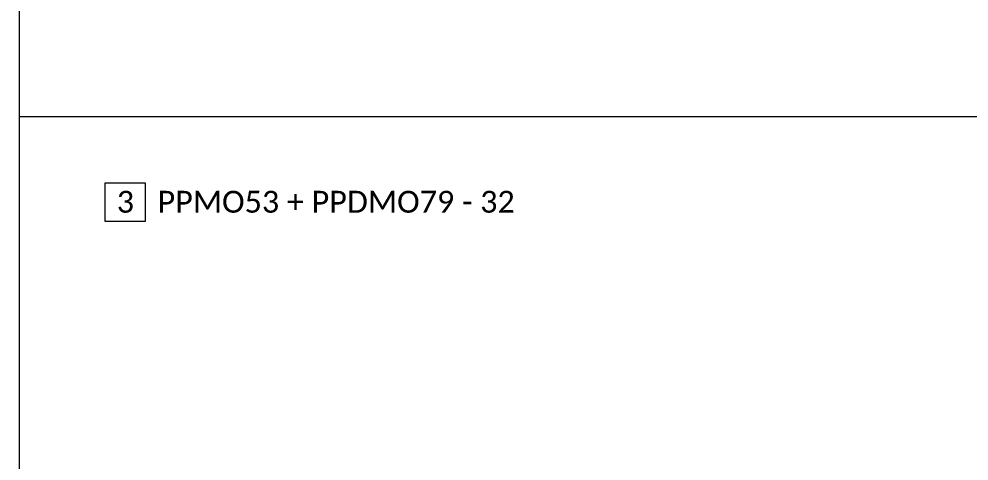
# Model space of a CAD drawing. Header units: millimetres. Extents: x 0 to 7790, y 0 to 17467.
# Drawn here: x 6245 to 6896, y 1542 to 1845 of the extents above; entities that cross this region are included whole.
import ezdxf

# ---------------------------------------------------------------- set-up
doc = ezdxf.new("R2010")
doc.units = ezdxf.units.MM
doc.layers.add('_MB_ramka_0.15', color=124, linetype='Continuous', lineweight=15)
doc.layers.add('_MB_tekst_0.25', color=40, linetype='Continuous', lineweight=25)
doc.styles.add('_MB_Calibri_Light_2.5', font='calibril.ttf', dxfattribs={"height": 2.5})

msp = doc.modelspace()

# ---------------------------------------------------------------- linework, layer by layer
at = {"layer": '_MB_ramka_0.15'}
msp.add_line((6245, 2645), (6245, 45), dxfattribs=at)
msp.add_lwpolyline([(6245, 1778.33), (7745, 1778.33)], dxfattribs=at)
msp.add_lwpolyline([(6303.726, 1706.73), (6331.726, 1706.73), (6331.726, 1732.73), (6303.726, 1732.73)], close=True, dxfattribs=at)

# ---------------------------------------------------------------- texts
at = {"layer": '_MB_tekst_0.25', "char_height": 15, "style": '_MB_Calibri_Light_2.5'}
for s, insert, width, attachment_point in [('{\\fCalibri Light|b0|i0|c238|p34;3}', (6317.873, 1719.888), 19.52774, 5), ('PPMO53 + PPDMO79 - 32', (6339.913, 1719.888), 308.13792, 4)]:
    msp.add_mtext(s, dxfattribs=dict(at, insert=insert, width=width, attachment_point=attachment_point))

doc.saveas('drawing.dxf')
